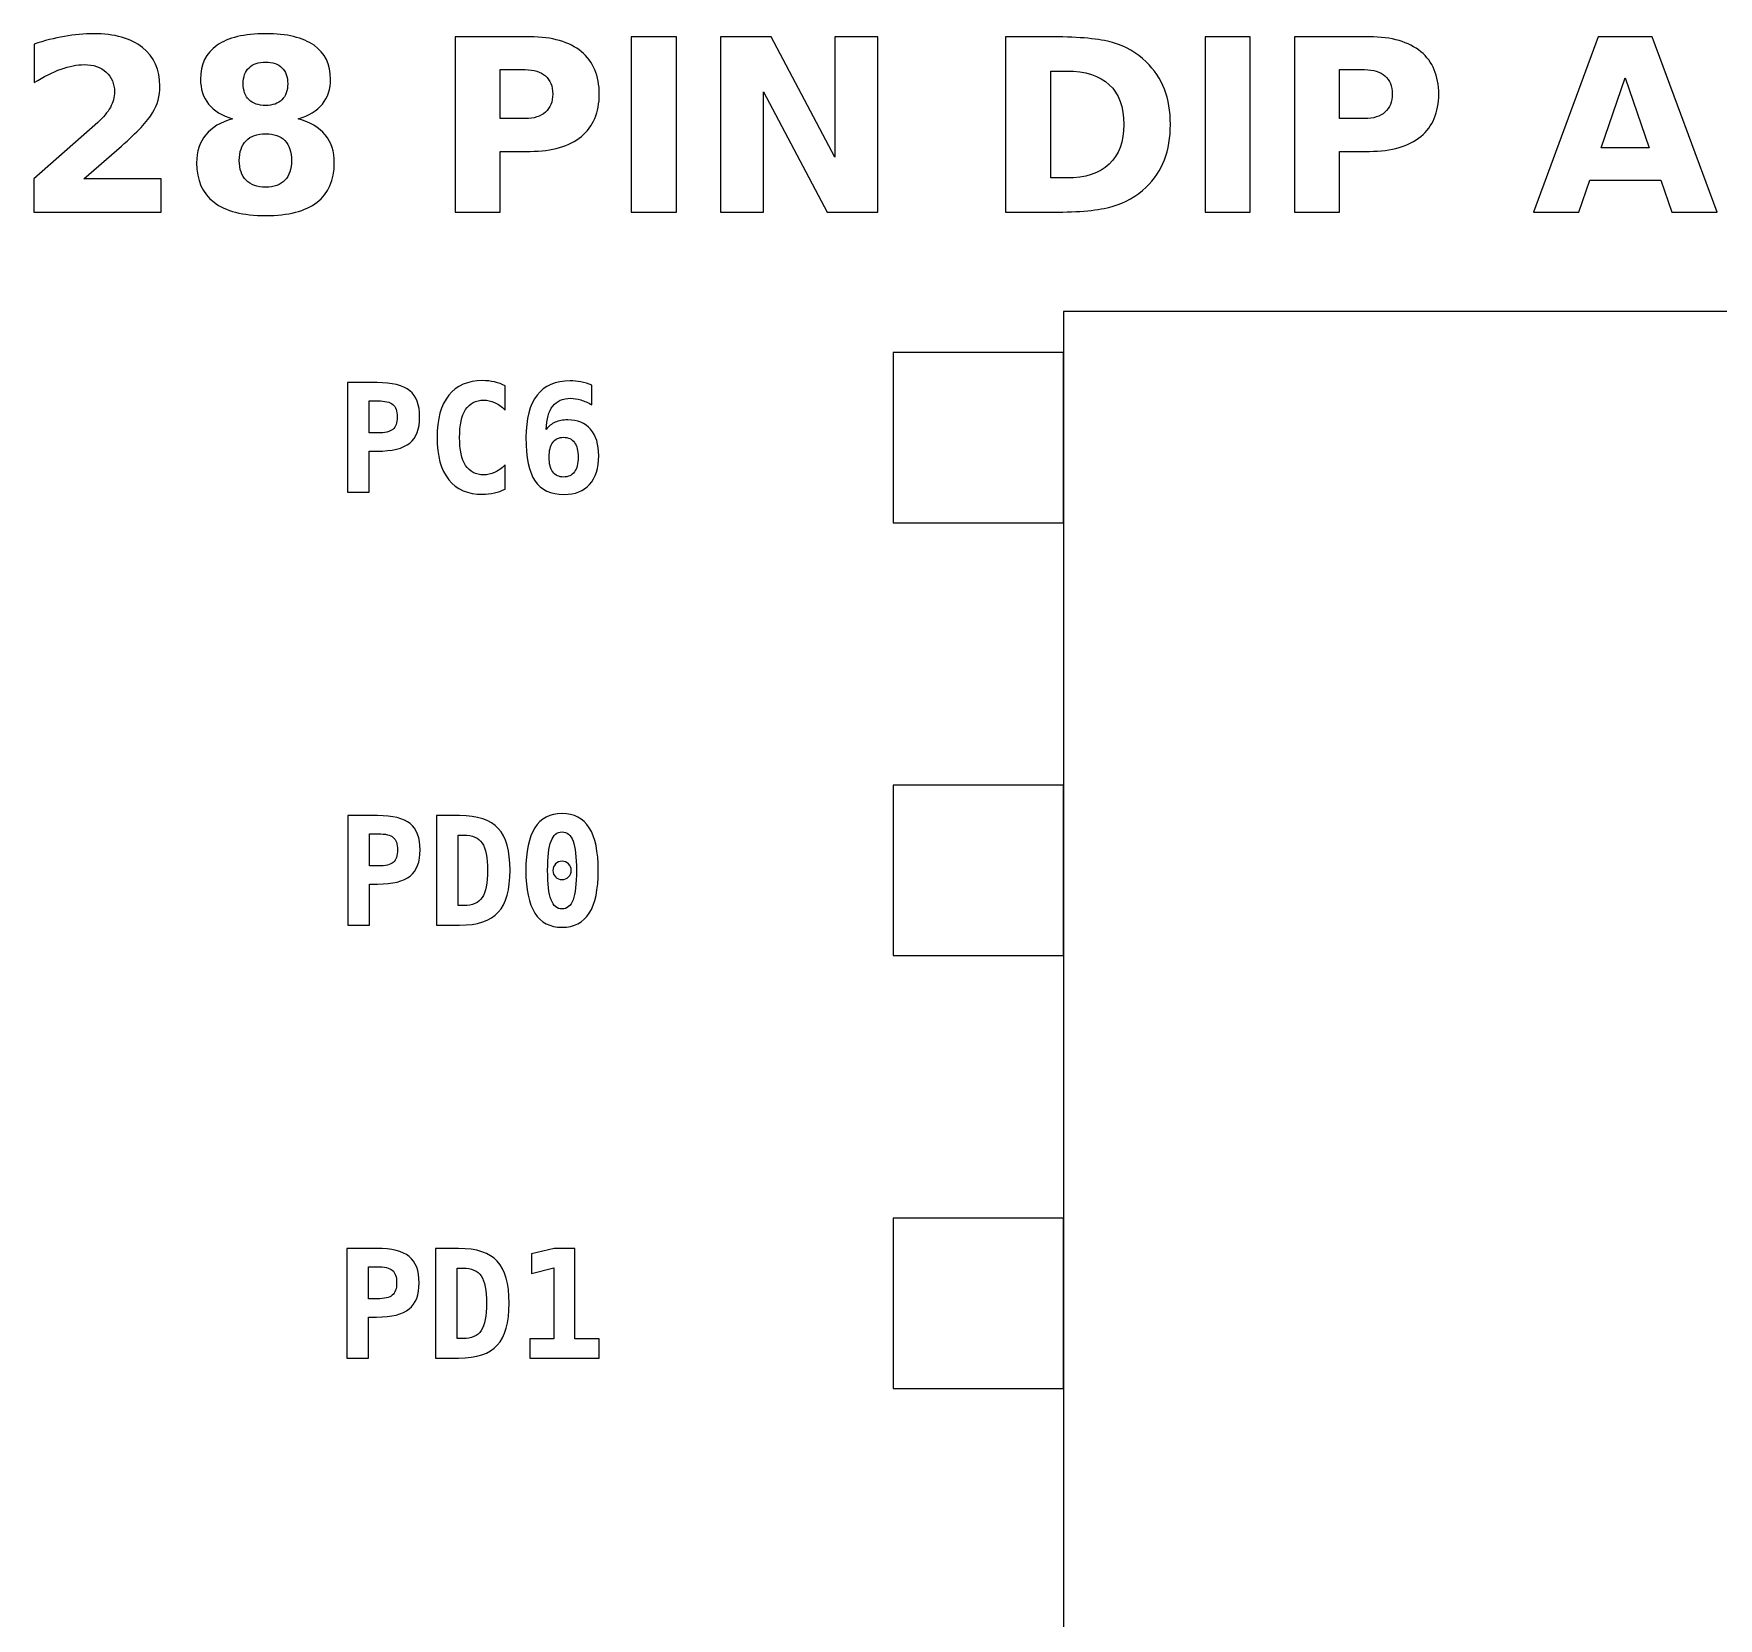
# Model space of a CAD drawing. Header units: centimetres. Extents: x -11.47 to -9.53, y -16.79 to -12.96.
# Drawn here: x -11.467 to -10.478, y -13.892 to -12.962 of the extents above; entities that cross this region are included whole.
import ezdxf

# ---------------------------------------------------------------- set-up
doc = ezdxf.new("R2010")
doc.units = ezdxf.units.CM
doc.header["$MEASUREMENT"] = 0
doc.layers.add('Layer 1', color=7, linetype='Continuous')

msp = doc.modelspace()

# ---------------------------------------------------------------- linework, layer by layer
at = {"layer": 'Layer 1', "color": 7, "lineweight": 9}
for points in [[(-10.8625, -16.575), (-10.1375, -16.575), (-10.1375, -13.125), (-10.8625, -13.125), (-10.8625, -16.575)], [(-10.9625, -13.249), (-10.8625, -13.249), (-10.8625, -13.149), (-10.9625, -13.149), (-10.9625, -13.249)], [(-10.9625, -13.503), (-10.8625, -13.503), (-10.8625, -13.403), (-10.9625, -13.403), (-10.9625, -13.503)], [(-10.9625, -13.757), (-10.8625, -13.757), (-10.8625, -13.657), (-10.9625, -13.657), (-10.9625, -13.757)]]:
    msp.add_lwpolyline(points, close=True, dxfattribs=at)
at = {"layer": 'Layer 1', "color": 250}
for points, knots in [([(-11.4374, -13.04722), (-11.4374, -13.04722), (-11.39212, -13.04722), (-11.39212, -13.04722), (-11.39212, -13.04722), (-11.39212, -13.04722), (-11.39212, -13.06672), (-11.39212, -13.06672), (-11.39212, -13.06672), (-11.39212, -13.06672), (-11.46689, -13.06672), (-11.46689, -13.06672), (-11.46689, -13.06672), (-11.46689, -13.06672), (-11.46689, -13.04722), (-11.46689, -13.04722), (-11.46689, -13.04722), (-11.46689, -13.04722), (-11.42933, -13.01409), (-11.42933, -13.01409), (-11.42933, -13.01409), (-11.42597, -13.01105), (-11.4235, -13.00809), (-11.4219, -13.0052), (-11.4219, -13.0052), (-11.42028, -13.0023), (-11.41948, -12.99929), (-11.41948, -12.99616), (-11.41948, -12.99616), (-11.41948, -12.99134), (-11.4211, -12.98746), (-11.42434, -12.98452), (-11.42434, -12.98452), (-11.42757, -12.98158), (-11.43187, -12.98013), (-11.43726, -12.98013), (-11.43726, -12.98013), (-11.44139, -12.98013), (-11.44591, -12.98102), (-11.45083, -12.98278), (-11.45083, -12.98278), (-11.45574, -12.98455), (-11.46101, -12.98718), (-11.46661, -12.99066), (-11.46661, -12.99066), (-11.46661, -12.99066), (-11.46661, -12.96806), (-11.46661, -12.96806), (-11.46661, -12.96806), (-11.46063, -12.96609), (-11.45473, -12.96458), (-11.4489, -12.96355), (-11.4489, -12.96355), (-11.44306, -12.96251), (-11.43735, -12.96199), (-11.43173, -12.96199), (-11.43173, -12.96199), (-11.41943, -12.96199), (-11.40986, -12.9647), (-11.40304, -12.97013), (-11.40304, -12.97013), (-11.39622, -12.97554), (-11.39281, -12.98309), (-11.39281, -12.9928), (-11.39281, -12.9928), (-11.39281, -12.9984), (-11.39426, -13.00362), (-11.39716, -13.00847), (-11.39716, -13.00847), (-11.40005, -13.01331), (-11.40614, -13.0198), (-11.41541, -13.02794), (-11.41541, -13.02794), (-11.41541, -13.02794), (-11.4374, -13.04722), (-11.4374, -13.04722)], [0, 0, 0, 0, 0.052632, 0.052632, 0.052632, 0.052632, 0.105263, 0.105263, 0.105263, 0.105263, 0.157895, 0.157895, 0.157895, 0.157895, 0.210526, 0.210526, 0.210526, 0.210526, 0.263158, 0.263158, 0.263158, 0.263158, 0.315789, 0.315789, 0.315789, 0.315789, 0.368421, 0.368421, 0.368421, 0.368421, 0.421053, 0.421053, 0.421053, 0.421053, 0.473684, 0.473684, 0.473684, 0.473684, 0.526316, 0.526316, 0.526316, 0.526316, 0.578947, 0.578947, 0.578947, 0.578947, 0.631579, 0.631579, 0.631579, 0.631579, 0.684211, 0.684211, 0.684211, 0.684211, 0.736842, 0.736842, 0.736842, 0.736842, 0.789474, 0.789474, 0.789474, 0.789474, 0.842105, 0.842105, 0.842105, 0.842105, 0.894737, 0.894737, 0.894737, 0.894737, 0.947368, 0.947368, 0.947368, 0.947368, 1, 1, 1, 1]), ([(-11.35012, -13.01195), (-11.35635, -13.01006), (-11.36106, -13.00717), (-11.36423, -13.00327), (-11.36423, -13.00327), (-11.36741, -12.99936), (-11.36898, -12.9945), (-11.36898, -12.98866), (-11.36898, -12.98866), (-11.36898, -12.97998), (-11.36574, -12.97335), (-11.35927, -12.96881), (-11.35927, -12.96881), (-11.3528, -12.96427), (-11.34328, -12.96199), (-11.33074, -12.96199), (-11.33074, -12.96199), (-11.3183, -12.96199), (-11.30882, -12.96425), (-11.30235, -12.96879), (-11.30235, -12.96879), (-11.29589, -12.97331), (-11.29264, -12.97994), (-11.29264, -12.98866), (-11.29264, -12.98866), (-11.29264, -12.9945), (-11.29424, -12.99936), (-11.29741, -13.00327), (-11.29741, -13.00327), (-11.30061, -13.00717), (-11.30534, -13.01006), (-11.31157, -13.01195), (-11.31157, -13.01195), (-11.30459, -13.01387), (-11.29932, -13.017), (-11.29577, -13.02135), (-11.29577, -13.02135), (-11.29222, -13.02568), (-11.29043, -13.03116), (-11.29043, -13.03779), (-11.29043, -13.03779), (-11.29043, -13.04798), (-11.29382, -13.05569), (-11.30059, -13.06089), (-11.30059, -13.06089), (-11.30736, -13.06611), (-11.31743, -13.06872), (-11.33074, -13.06872), (-11.33074, -13.06872), (-11.34412, -13.06872), (-11.35421, -13.06611), (-11.36103, -13.06089), (-11.36103, -13.06089), (-11.36785, -13.05569), (-11.37126, -13.04798), (-11.37126, -13.03779), (-11.37126, -13.03779), (-11.37126, -13.03116), (-11.36947, -13.02568), (-11.36592, -13.02135), (-11.36592, -13.02135), (-11.36237, -13.017), (-11.3571, -13.01387), (-11.35012, -13.01195)], [0, 0, 0, 0, 0.0625, 0.0625, 0.0625, 0.0625, 0.125, 0.125, 0.125, 0.125, 0.1875, 0.1875, 0.1875, 0.1875, 0.25, 0.25, 0.25, 0.25, 0.3125, 0.3125, 0.3125, 0.3125, 0.375, 0.375, 0.375, 0.375, 0.4375, 0.4375, 0.4375, 0.4375, 0.5, 0.5, 0.5, 0.5, 0.5625, 0.5625, 0.5625, 0.5625, 0.625, 0.625, 0.625, 0.625, 0.6875, 0.6875, 0.6875, 0.6875, 0.75, 0.75, 0.75, 0.75, 0.8125, 0.8125, 0.8125, 0.8125, 0.875, 0.875, 0.875, 0.875, 0.9375, 0.9375, 0.9375, 0.9375, 1, 1, 1, 1]), ([(-11.21959, -12.96385), (-11.21959, -12.96385), (-11.17557, -12.96385), (-11.17557, -12.96385), (-11.17557, -12.96385), (-11.16247, -12.96385), (-11.15242, -12.96677), (-11.14541, -12.97258), (-11.14541, -12.97258), (-11.13841, -12.97839), (-11.1349, -12.98666), (-11.1349, -12.99741), (-11.1349, -12.99741), (-11.1349, -13.00818), (-11.13841, -13.01648), (-11.14541, -13.02229), (-11.14541, -13.02229), (-11.15242, -13.0281), (-11.16247, -13.03102), (-11.17557, -13.03102), (-11.17557, -13.03102), (-11.17557, -13.03102), (-11.19306, -13.03102), (-11.19306, -13.03102), (-11.19306, -13.03102), (-11.19306, -13.03102), (-11.19306, -13.06672), (-11.19306, -13.06672), (-11.19306, -13.06672), (-11.19306, -13.06672), (-11.21959, -13.06672), (-11.21959, -13.06672), (-11.21959, -13.06672), (-11.21959, -13.06672), (-11.21959, -12.96385), (-11.21959, -12.96385)], [0, 0, 0, 0, 0.111111, 0.111111, 0.111111, 0.111111, 0.222222, 0.222222, 0.222222, 0.222222, 0.333333, 0.333333, 0.333333, 0.333333, 0.444444, 0.444444, 0.444444, 0.444444, 0.555556, 0.555556, 0.555556, 0.555556, 0.666667, 0.666667, 0.666667, 0.666667, 0.777778, 0.777778, 0.777778, 0.777778, 0.888889, 0.888889, 0.888889, 0.888889, 1, 1, 1, 1]), ([(-11.11618, -12.96385), (-11.11618, -12.96385), (-11.08965, -12.96385), (-11.08965, -12.96385), (-11.08965, -12.96385), (-11.08965, -12.96385), (-11.08965, -13.06672), (-11.08965, -13.06672), (-11.08965, -13.06672), (-11.08965, -13.06672), (-11.11618, -13.06672), (-11.11618, -13.06672), (-11.11618, -13.06672), (-11.11618, -13.06672), (-11.11618, -12.96385), (-11.11618, -12.96385)], [0, 0, 0, 0, 0.25, 0.25, 0.25, 0.25, 0.5, 0.5, 0.5, 0.5, 0.75, 0.75, 0.75, 0.75, 1, 1, 1, 1]), ([(-11.06369, -12.96385), (-11.06369, -12.96385), (-11.03406, -12.96385), (-11.03406, -12.96385), (-11.03406, -12.96385), (-11.03406, -12.96385), (-10.99664, -13.03441), (-10.99664, -13.03441), (-10.99664, -13.03441), (-10.99664, -13.03441), (-10.99664, -12.96385), (-10.99664, -12.96385), (-10.99664, -12.96385), (-10.99664, -12.96385), (-10.9715, -12.96385), (-10.9715, -12.96385), (-10.9715, -12.96385), (-10.9715, -12.96385), (-10.9715, -13.06672), (-10.9715, -13.06672), (-10.9715, -13.06672), (-10.9715, -13.06672), (-11.00113, -13.06672), (-11.00113, -13.06672), (-11.00113, -13.06672), (-11.00113, -13.06672), (-11.03855, -12.99616), (-11.03855, -12.99616), (-11.03855, -12.99616), (-11.03855, -12.99616), (-11.03855, -13.06672), (-11.03855, -13.06672), (-11.03855, -13.06672), (-11.03855, -13.06672), (-11.06369, -13.06672), (-11.06369, -13.06672), (-11.06369, -13.06672), (-11.06369, -13.06672), (-11.06369, -12.96385), (-11.06369, -12.96385)], [0, 0, 0, 0, 0.1, 0.1, 0.1, 0.1, 0.2, 0.2, 0.2, 0.2, 0.3, 0.3, 0.3, 0.3, 0.4, 0.4, 0.4, 0.4, 0.5, 0.5, 0.5, 0.5, 0.6, 0.6, 0.6, 0.6, 0.7, 0.7, 0.7, 0.7, 0.8, 0.8, 0.8, 0.8, 0.9, 0.9, 0.9, 0.9, 1, 1, 1, 1]), ([(-10.89647, -12.96385), (-10.89647, -12.96385), (-10.86848, -12.96385), (-10.86848, -12.96385), (-10.86848, -12.96385), (-10.85287, -12.96385), (-10.84125, -12.96496), (-10.83361, -12.96719), (-10.83361, -12.96719), (-10.82596, -12.96942), (-10.8194, -12.97319), (-10.81392, -12.97853), (-10.81392, -12.97853), (-10.8091, -12.98316), (-10.80553, -12.98852), (-10.80317, -12.99459), (-10.80317, -12.99459), (-10.80085, -13.00063), (-10.79967, -13.0075), (-10.79967, -13.01519), (-10.79967, -13.01519), (-10.79967, -13.02295), (-10.80085, -13.02987), (-10.80317, -13.03596), (-10.80317, -13.03596), (-10.80553, -13.04205), (-10.8091, -13.04741), (-10.81392, -13.05204), (-10.81392, -13.05204), (-10.81945, -13.05738), (-10.82606, -13.06115), (-10.83377, -13.06338), (-10.83377, -13.06338), (-10.84149, -13.06561), (-10.85306, -13.06672), (-10.86848, -13.06672), (-10.86848, -13.06672), (-10.86848, -13.06672), (-10.89647, -13.06672), (-10.89647, -13.06672), (-10.89647, -13.06672), (-10.89647, -13.06672), (-10.89647, -12.96385), (-10.89647, -12.96385)], [0, 0, 0, 0, 0.090909, 0.090909, 0.090909, 0.090909, 0.181818, 0.181818, 0.181818, 0.181818, 0.272727, 0.272727, 0.272727, 0.272727, 0.363636, 0.363636, 0.363636, 0.363636, 0.454545, 0.454545, 0.454545, 0.454545, 0.545455, 0.545455, 0.545455, 0.545455, 0.636364, 0.636364, 0.636364, 0.636364, 0.727273, 0.727273, 0.727273, 0.727273, 0.818182, 0.818182, 0.818182, 0.818182, 0.909091, 0.909091, 0.909091, 0.909091, 1, 1, 1, 1]), ([(-10.77935, -12.96385), (-10.77935, -12.96385), (-10.75282, -12.96385), (-10.75282, -12.96385), (-10.75282, -12.96385), (-10.75282, -12.96385), (-10.75282, -13.06672), (-10.75282, -13.06672), (-10.75282, -13.06672), (-10.75282, -13.06672), (-10.77935, -13.06672), (-10.77935, -13.06672), (-10.77935, -13.06672), (-10.77935, -13.06672), (-10.77935, -12.96385), (-10.77935, -12.96385)], [0, 0, 0, 0, 0.25, 0.25, 0.25, 0.25, 0.5, 0.5, 0.5, 0.5, 0.75, 0.75, 0.75, 0.75, 1, 1, 1, 1]), ([(-10.72686, -12.96385), (-10.72686, -12.96385), (-10.68284, -12.96385), (-10.68284, -12.96385), (-10.68284, -12.96385), (-10.66974, -12.96385), (-10.65969, -12.96677), (-10.65268, -12.97258), (-10.65268, -12.97258), (-10.64568, -12.97839), (-10.64217, -12.98666), (-10.64217, -12.99741), (-10.64217, -12.99741), (-10.64217, -13.00818), (-10.64568, -13.01648), (-10.65268, -13.02229), (-10.65268, -13.02229), (-10.65969, -13.0281), (-10.66974, -13.03102), (-10.68284, -13.03102), (-10.68284, -13.03102), (-10.68284, -13.03102), (-10.70033, -13.03102), (-10.70033, -13.03102), (-10.70033, -13.03102), (-10.70033, -13.03102), (-10.70033, -13.06672), (-10.70033, -13.06672), (-10.70033, -13.06672), (-10.70033, -13.06672), (-10.72686, -13.06672), (-10.72686, -13.06672), (-10.72686, -13.06672), (-10.72686, -13.06672), (-10.72686, -12.96385), (-10.72686, -12.96385)], [0, 0, 0, 0, 0.111111, 0.111111, 0.111111, 0.111111, 0.222222, 0.222222, 0.222222, 0.222222, 0.333333, 0.333333, 0.333333, 0.333333, 0.444444, 0.444444, 0.444444, 0.444444, 0.555556, 0.555556, 0.555556, 0.555556, 0.666667, 0.666667, 0.666667, 0.666667, 0.777778, 0.777778, 0.777778, 0.777778, 0.888889, 0.888889, 0.888889, 0.888889, 1, 1, 1, 1]), ([(-10.5119, -13.048), (-10.5119, -13.048), (-10.55339, -13.048), (-10.55339, -13.048), (-10.55339, -13.048), (-10.55339, -13.048), (-10.55993, -13.06672), (-10.55993, -13.06672), (-10.55993, -13.06672), (-10.55993, -13.06672), (-10.5866, -13.06672), (-10.5866, -13.06672), (-10.5866, -13.06672), (-10.5866, -13.06672), (-10.5485, -12.96385), (-10.5485, -12.96385), (-10.5485, -12.96385), (-10.5485, -12.96385), (-10.51687, -12.96385), (-10.51687, -12.96385), (-10.51687, -12.96385), (-10.51687, -12.96385), (-10.47877, -13.06672), (-10.47877, -13.06672), (-10.47877, -13.06672), (-10.47877, -13.06672), (-10.50544, -13.06672), (-10.50544, -13.06672), (-10.50544, -13.06672), (-10.50544, -13.06672), (-10.5119, -13.048), (-10.5119, -13.048)], [0, 0, 0, 0, 0.125, 0.125, 0.125, 0.125, 0.25, 0.25, 0.25, 0.25, 0.375, 0.375, 0.375, 0.375, 0.5, 0.5, 0.5, 0.5, 0.625, 0.625, 0.625, 0.625, 0.75, 0.75, 0.75, 0.75, 0.875, 0.875, 0.875, 0.875, 1, 1, 1, 1]), ([(-11.34391, -12.99134), (-11.34391, -12.99544), (-11.34278, -12.99859), (-11.3405, -13.00077), (-11.3405, -13.00077), (-11.33822, -13.00299), (-11.33497, -13.00409), (-11.33074, -13.00409), (-11.33074, -13.00409), (-11.3266, -13.00409), (-11.3234, -13.00299), (-11.32117, -13.00077), (-11.32117, -13.00077), (-11.31891, -12.99859), (-11.31778, -12.99544), (-11.31778, -12.99134), (-11.31778, -12.99134), (-11.31778, -12.98725), (-11.31891, -12.98412), (-11.32117, -12.98194), (-11.32117, -12.98194), (-11.3234, -12.97975), (-11.3266, -12.97867), (-11.33074, -12.97867), (-11.33074, -12.97867), (-11.33497, -12.97867), (-11.33822, -12.97977), (-11.3405, -12.98198), (-11.3405, -12.98198), (-11.34278, -12.98417), (-11.34391, -12.9873), (-11.34391, -12.99134)], [0, 0, 0, 0, 0.125, 0.125, 0.125, 0.125, 0.25, 0.25, 0.25, 0.25, 0.375, 0.375, 0.375, 0.375, 0.5, 0.5, 0.5, 0.5, 0.625, 0.625, 0.625, 0.625, 0.75, 0.75, 0.75, 0.75, 0.875, 0.875, 0.875, 0.875, 1, 1, 1, 1]), ([(-11.19306, -12.98307), (-11.19306, -12.98307), (-11.19306, -13.0118), (-11.19306, -13.0118), (-11.19306, -13.0118), (-11.19306, -13.0118), (-11.17839, -13.0118), (-11.17839, -13.0118), (-11.17839, -13.0118), (-11.17324, -13.0118), (-11.16926, -13.01056), (-11.16646, -13.00804), (-11.16646, -13.00804), (-11.16366, -13.00555), (-11.16225, -13.002), (-11.16225, -12.99741), (-11.16225, -12.99741), (-11.16225, -12.9928), (-11.16366, -12.98927), (-11.16646, -12.98678), (-11.16646, -12.98678), (-11.16926, -12.98431), (-11.17324, -12.98307), (-11.17839, -12.98307), (-11.17839, -12.98307), (-11.17839, -12.98307), (-11.19306, -12.98307), (-11.19306, -12.98307)], [0, 0, 0, 0, 0.142857, 0.142857, 0.142857, 0.142857, 0.285714, 0.285714, 0.285714, 0.285714, 0.428571, 0.428571, 0.428571, 0.428571, 0.571429, 0.571429, 0.571429, 0.571429, 0.714286, 0.714286, 0.714286, 0.714286, 0.857143, 0.857143, 0.857143, 0.857143, 1, 1, 1, 1]), ([(-10.70033, -12.98307), (-10.70033, -12.98307), (-10.70033, -13.0118), (-10.70033, -13.0118), (-10.70033, -13.0118), (-10.70033, -13.0118), (-10.68566, -13.0118), (-10.68566, -13.0118), (-10.68566, -13.0118), (-10.68051, -13.0118), (-10.67653, -13.01056), (-10.67373, -13.00804), (-10.67373, -13.00804), (-10.67093, -13.00555), (-10.66952, -13.002), (-10.66952, -12.99741), (-10.66952, -12.99741), (-10.66952, -12.9928), (-10.67093, -12.98927), (-10.67373, -12.98678), (-10.67373, -12.98678), (-10.67653, -12.98431), (-10.68051, -12.98307), (-10.68566, -12.98307), (-10.68566, -12.98307), (-10.68566, -12.98307), (-10.70033, -12.98307), (-10.70033, -12.98307)], [0, 0, 0, 0, 0.142857, 0.142857, 0.142857, 0.142857, 0.285714, 0.285714, 0.285714, 0.285714, 0.428571, 0.428571, 0.428571, 0.428571, 0.571429, 0.571429, 0.571429, 0.571429, 0.714286, 0.714286, 0.714286, 0.714286, 0.857143, 0.857143, 0.857143, 0.857143, 1, 1, 1, 1]), ([(-10.86994, -12.98391), (-10.86994, -12.98391), (-10.86994, -13.04666), (-10.86994, -13.04666), (-10.86994, -13.04666), (-10.86994, -13.04666), (-10.86044, -13.04666), (-10.86044, -13.04666), (-10.86044, -13.04666), (-10.8496, -13.04666), (-10.84132, -13.04398), (-10.83561, -13.03859), (-10.83561, -13.03859), (-10.82989, -13.03323), (-10.82702, -13.02542), (-10.82702, -13.01519), (-10.82702, -13.01519), (-10.82702, -13.00498), (-10.82987, -12.99722), (-10.83556, -12.99191), (-10.83556, -12.99191), (-10.84125, -12.98657), (-10.84955, -12.98391), (-10.86044, -12.98391), (-10.86044, -12.98391), (-10.86044, -12.98391), (-10.86994, -12.98391), (-10.86994, -12.98391)], [0, 0, 0, 0, 0.142857, 0.142857, 0.142857, 0.142857, 0.285714, 0.285714, 0.285714, 0.285714, 0.428571, 0.428571, 0.428571, 0.428571, 0.571429, 0.571429, 0.571429, 0.571429, 0.714286, 0.714286, 0.714286, 0.714286, 0.857143, 0.857143, 0.857143, 0.857143, 1, 1, 1, 1]), ([(-10.54678, -13.0289), (-10.54678, -13.0289), (-10.51858, -13.0289), (-10.51858, -13.0289), (-10.51858, -13.0289), (-10.51858, -13.0289), (-10.53265, -12.98798), (-10.53265, -12.98798), (-10.53265, -12.98798), (-10.53265, -12.98798), (-10.54678, -13.0289), (-10.54678, -13.0289)], [0, 0, 0, 0, 0.333333, 0.333333, 0.333333, 0.333333, 0.666667, 0.666667, 0.666667, 0.666667, 1, 1, 1, 1]), ([(-11.33074, -13.02069), (-11.3357, -13.02069), (-11.33954, -13.02206), (-11.34219, -13.02476), (-11.34219, -13.02476), (-11.34485, -13.02747), (-11.34619, -13.03135), (-11.34619, -13.0364), (-11.34619, -13.0364), (-11.34619, -13.04146), (-11.34485, -13.04532), (-11.34219, -13.04802), (-11.34219, -13.04802), (-11.33954, -13.0507), (-11.3357, -13.05204), (-11.33074, -13.05204), (-11.33074, -13.05204), (-11.32582, -13.05204), (-11.32206, -13.0507), (-11.31943, -13.04802), (-11.31943, -13.04802), (-11.31682, -13.04532), (-11.3155, -13.04146), (-11.3155, -13.0364), (-11.3155, -13.0364), (-11.3155, -13.0313), (-11.31682, -13.02742), (-11.31943, -13.02472), (-11.31943, -13.02472), (-11.32206, -13.02204), (-11.32582, -13.02069), (-11.33074, -13.02069)], [0, 0, 0, 0, 0.125, 0.125, 0.125, 0.125, 0.25, 0.25, 0.25, 0.25, 0.375, 0.375, 0.375, 0.375, 0.5, 0.5, 0.5, 0.5, 0.625, 0.625, 0.625, 0.625, 0.75, 0.75, 0.75, 0.75, 0.875, 0.875, 0.875, 0.875, 1, 1, 1, 1]), ([(-11.28277, -13.16675), (-11.28277, -13.16675), (-11.26532, -13.16675), (-11.26532, -13.16675), (-11.26532, -13.16675), (-11.25646, -13.16675), (-11.25008, -13.16832), (-11.24618, -13.17148), (-11.24618, -13.17148), (-11.24229, -13.17464), (-11.24035, -13.17977), (-11.24035, -13.18686), (-11.24035, -13.18686), (-11.24035, -13.19394), (-11.24229, -13.19907), (-11.24618, -13.20223), (-11.24618, -13.20223), (-11.25008, -13.20539), (-11.25646, -13.20696), (-11.26532, -13.20696), (-11.26532, -13.20696), (-11.26532, -13.20696), (-11.27007, -13.20696), (-11.27007, -13.20696), (-11.27007, -13.20696), (-11.27007, -13.20696), (-11.27007, -13.23104), (-11.27007, -13.23104), (-11.27007, -13.23104), (-11.27007, -13.23104), (-11.28277, -13.23104), (-11.28277, -13.23104), (-11.28277, -13.23104), (-11.28277, -13.23104), (-11.28277, -13.16675), (-11.28277, -13.16675)], [0, 0, 0, 0, 0.111111, 0.111111, 0.111111, 0.111111, 0.222222, 0.222222, 0.222222, 0.222222, 0.333333, 0.333333, 0.333333, 0.333333, 0.444444, 0.444444, 0.444444, 0.444444, 0.555556, 0.555556, 0.555556, 0.555556, 0.666667, 0.666667, 0.666667, 0.666667, 0.777778, 0.777778, 0.777778, 0.777778, 0.888889, 0.888889, 0.888889, 0.888889, 1, 1, 1, 1]), ([(-11.19011, -13.22919), (-11.19212, -13.23022), (-11.19423, -13.231), (-11.19645, -13.23151), (-11.19645, -13.23151), (-11.19865, -13.23202), (-11.20097, -13.23229), (-11.20341, -13.23229), (-11.20341, -13.23229), (-11.21208, -13.23229), (-11.21871, -13.22944), (-11.22327, -13.22372), (-11.22327, -13.22372), (-11.22784, -13.218), (-11.23012, -13.20976), (-11.23012, -13.19895), (-11.23012, -13.19895), (-11.23012, -13.18814), (-11.22784, -13.17988), (-11.22327, -13.17416), (-11.22327, -13.17416), (-11.21871, -13.16844), (-11.21208, -13.16559), (-11.20341, -13.16559), (-11.20341, -13.16559), (-11.20097, -13.16559), (-11.19864, -13.16585), (-11.1964, -13.16637), (-11.1964, -13.16637), (-11.19415, -13.16688), (-11.19207, -13.16766), (-11.19011, -13.16869), (-11.19011, -13.16869), (-11.19011, -13.16869), (-11.19011, -13.18281), (-11.19011, -13.18281), (-11.19011, -13.18281), (-11.19229, -13.1808), (-11.19442, -13.17933), (-11.19646, -13.17839), (-11.19646, -13.17839), (-11.19852, -13.17746), (-11.20063, -13.17699), (-11.20282, -13.17699), (-11.20282, -13.17699), (-11.20747, -13.17699), (-11.21098, -13.17885), (-11.21335, -13.18254), (-11.21335, -13.18254), (-11.21571, -13.18622), (-11.21691, -13.19169), (-11.21691, -13.19895), (-11.21691, -13.19895), (-11.21691, -13.2062), (-11.21571, -13.21165), (-11.21335, -13.21534), (-11.21335, -13.21534), (-11.21098, -13.21903), (-11.20747, -13.22088), (-11.20282, -13.22088), (-11.20282, -13.22088), (-11.20063, -13.22088), (-11.19852, -13.22041), (-11.19646, -13.21949), (-11.19646, -13.21949), (-11.19442, -13.21855), (-11.19229, -13.21708), (-11.19011, -13.21506), (-11.19011, -13.21506), (-11.19011, -13.21506), (-11.19011, -13.22919), (-11.19011, -13.22919)], [0, 0, 0, 0, 0.055556, 0.055556, 0.055556, 0.055556, 0.111111, 0.111111, 0.111111, 0.111111, 0.166667, 0.166667, 0.166667, 0.166667, 0.222222, 0.222222, 0.222222, 0.222222, 0.277778, 0.277778, 0.277778, 0.277778, 0.333333, 0.333333, 0.333333, 0.333333, 0.388889, 0.388889, 0.388889, 0.388889, 0.444444, 0.444444, 0.444444, 0.444444, 0.5, 0.5, 0.5, 0.5, 0.555556, 0.555556, 0.555556, 0.555556, 0.611111, 0.611111, 0.611111, 0.611111, 0.666667, 0.666667, 0.666667, 0.666667, 0.722222, 0.722222, 0.722222, 0.722222, 0.777778, 0.777778, 0.777778, 0.777778, 0.833333, 0.833333, 0.833333, 0.833333, 0.888889, 0.888889, 0.888889, 0.888889, 0.944444, 0.944444, 0.944444, 0.944444, 1, 1, 1, 1]), ([(-11.13923, -13.16826), (-11.13923, -13.16826), (-11.13923, -13.1798), (-11.13923, -13.1798), (-11.13923, -13.1798), (-11.14149, -13.17851), (-11.14366, -13.17754), (-11.14575, -13.17689), (-11.14575, -13.17689), (-11.14782, -13.17624), (-11.14982, -13.17592), (-11.15175, -13.17592), (-11.15175, -13.17592), (-11.15633, -13.17592), (-11.15983, -13.17746), (-11.16223, -13.18055), (-11.16223, -13.18055), (-11.16462, -13.18364), (-11.16587, -13.18819), (-11.16599, -13.19422), (-11.16599, -13.19422), (-11.16464, -13.19235), (-11.16292, -13.19096), (-11.16083, -13.19002), (-11.16083, -13.19002), (-11.15873, -13.18909), (-11.15626, -13.18862), (-11.15342, -13.18862), (-11.15342, -13.18862), (-11.14762, -13.18862), (-11.14315, -13.19046), (-11.13999, -13.19412), (-11.13999, -13.19412), (-11.13683, -13.19778), (-11.13526, -13.20297), (-11.13526, -13.20968), (-11.13526, -13.20968), (-11.13526, -13.21689), (-11.13704, -13.22247), (-11.14058, -13.22644), (-11.14058, -13.22644), (-11.14412, -13.23039), (-11.1491, -13.23238), (-11.15554, -13.23238), (-11.15554, -13.23238), (-11.16337, -13.23238), (-11.16906, -13.22975), (-11.17261, -13.2245), (-11.17261, -13.2245), (-11.17615, -13.21924), (-11.17793, -13.21076), (-11.17793, -13.19904), (-11.17793, -13.19904), (-11.17793, -13.18792), (-11.17577, -13.17957), (-11.17143, -13.17401), (-11.17143, -13.17401), (-11.16709, -13.16845), (-11.1606, -13.16568), (-11.15192, -13.16568), (-11.15192, -13.16568), (-11.14991, -13.16568), (-11.14784, -13.1659), (-11.14571, -13.16632), (-11.14571, -13.16632), (-11.14356, -13.16675), (-11.1414, -13.1674), (-11.13923, -13.16826)], [0, 0, 0, 0, 0.058824, 0.058824, 0.058824, 0.058824, 0.117647, 0.117647, 0.117647, 0.117647, 0.176471, 0.176471, 0.176471, 0.176471, 0.235294, 0.235294, 0.235294, 0.235294, 0.294118, 0.294118, 0.294118, 0.294118, 0.352941, 0.352941, 0.352941, 0.352941, 0.411765, 0.411765, 0.411765, 0.411765, 0.470588, 0.470588, 0.470588, 0.470588, 0.529412, 0.529412, 0.529412, 0.529412, 0.588235, 0.588235, 0.588235, 0.588235, 0.647059, 0.647059, 0.647059, 0.647059, 0.705882, 0.705882, 0.705882, 0.705882, 0.764706, 0.764706, 0.764706, 0.764706, 0.823529, 0.823529, 0.823529, 0.823529, 0.882353, 0.882353, 0.882353, 0.882353, 0.941176, 0.941176, 0.941176, 0.941176, 1, 1, 1, 1]), ([(-11.27007, -13.17744), (-11.27007, -13.17744), (-11.27007, -13.19628), (-11.27007, -13.19628), (-11.27007, -13.19628), (-11.27007, -13.19628), (-11.26485, -13.19628), (-11.26485, -13.19628), (-11.26485, -13.19628), (-11.26069, -13.19628), (-11.25777, -13.19557), (-11.25609, -13.19418), (-11.25609, -13.19418), (-11.2544, -13.19277), (-11.25356, -13.19033), (-11.25356, -13.18686), (-11.25356, -13.18686), (-11.25356, -13.18339), (-11.2544, -13.18095), (-11.25609, -13.17954), (-11.25609, -13.17954), (-11.25777, -13.17814), (-11.26069, -13.17744), (-11.26485, -13.17744), (-11.26485, -13.17744), (-11.26485, -13.17744), (-11.27007, -13.17744), (-11.27007, -13.17744)], [0, 0, 0, 0, 0.142857, 0.142857, 0.142857, 0.142857, 0.285714, 0.285714, 0.285714, 0.285714, 0.428571, 0.428571, 0.428571, 0.428571, 0.571429, 0.571429, 0.571429, 0.571429, 0.714286, 0.714286, 0.714286, 0.714286, 0.857143, 0.857143, 0.857143, 0.857143, 1, 1, 1, 1]), ([(-11.15588, -13.19882), (-11.15863, -13.19882), (-11.16073, -13.19982), (-11.16218, -13.20182), (-11.16218, -13.20182), (-11.16364, -13.20382), (-11.16436, -13.2067), (-11.16436, -13.21049), (-11.16436, -13.21049), (-11.16436, -13.21425), (-11.16364, -13.21714), (-11.16218, -13.21913), (-11.16218, -13.21913), (-11.16073, -13.22113), (-11.15863, -13.22213), (-11.15588, -13.22213), (-11.15588, -13.22213), (-11.15312, -13.22213), (-11.151, -13.22113), (-11.14953, -13.21913), (-11.14953, -13.21913), (-11.14804, -13.21714), (-11.14731, -13.21425), (-11.14731, -13.21049), (-11.14731, -13.21049), (-11.14731, -13.20673), (-11.14804, -13.20385), (-11.14953, -13.20183), (-11.14953, -13.20183), (-11.151, -13.19982), (-11.15312, -13.19882), (-11.15588, -13.19882)], [0, 0, 0, 0, 0.125, 0.125, 0.125, 0.125, 0.25, 0.25, 0.25, 0.25, 0.375, 0.375, 0.375, 0.375, 0.5, 0.5, 0.5, 0.5, 0.625, 0.625, 0.625, 0.625, 0.75, 0.75, 0.75, 0.75, 0.875, 0.875, 0.875, 0.875, 1, 1, 1, 1]), ([(-11.28251, -13.42081), (-11.28251, -13.42081), (-11.26506, -13.42081), (-11.26506, -13.42081), (-11.26506, -13.42081), (-11.2562, -13.42081), (-11.24982, -13.42238), (-11.24592, -13.42554), (-11.24592, -13.42554), (-11.24203, -13.4287), (-11.24009, -13.43383), (-11.24009, -13.44092), (-11.24009, -13.44092), (-11.24009, -13.448), (-11.24203, -13.45313), (-11.24592, -13.45629), (-11.24592, -13.45629), (-11.24982, -13.45945), (-11.2562, -13.46102), (-11.26506, -13.46102), (-11.26506, -13.46102), (-11.26506, -13.46102), (-11.26981, -13.46102), (-11.26981, -13.46102), (-11.26981, -13.46102), (-11.26981, -13.46102), (-11.26981, -13.4851), (-11.26981, -13.4851), (-11.26981, -13.4851), (-11.26981, -13.4851), (-11.28251, -13.4851), (-11.28251, -13.4851), (-11.28251, -13.4851), (-11.28251, -13.4851), (-11.28251, -13.42081), (-11.28251, -13.42081)], [0, 0, 0, 0, 0.111111, 0.111111, 0.111111, 0.111111, 0.222222, 0.222222, 0.222222, 0.222222, 0.333333, 0.333333, 0.333333, 0.333333, 0.444444, 0.444444, 0.444444, 0.444444, 0.555556, 0.555556, 0.555556, 0.555556, 0.666667, 0.666667, 0.666667, 0.666667, 0.777778, 0.777778, 0.777778, 0.777778, 0.888889, 0.888889, 0.888889, 0.888889, 1, 1, 1, 1]), ([(-11.23051, -13.42081), (-11.23051, -13.42081), (-11.2169, -13.42081), (-11.2169, -13.42081), (-11.2169, -13.42081), (-11.2064, -13.42081), (-11.19883, -13.42331), (-11.19422, -13.42832), (-11.19422, -13.42832), (-11.18959, -13.43333), (-11.18728, -13.44152), (-11.18728, -13.4529), (-11.18728, -13.4529), (-11.18728, -13.46429), (-11.18959, -13.4725), (-11.19422, -13.47755), (-11.19422, -13.47755), (-11.19883, -13.48259), (-11.2064, -13.4851), (-11.2169, -13.4851), (-11.2169, -13.4851), (-11.2169, -13.4851), (-11.23051, -13.4851), (-11.23051, -13.4851), (-11.23051, -13.4851), (-11.23051, -13.4851), (-11.23051, -13.42081), (-11.23051, -13.42081)], [0, 0, 0, 0, 0.142857, 0.142857, 0.142857, 0.142857, 0.285714, 0.285714, 0.285714, 0.285714, 0.428571, 0.428571, 0.428571, 0.428571, 0.571429, 0.571429, 0.571429, 0.571429, 0.714286, 0.714286, 0.714286, 0.714286, 0.857143, 0.857143, 0.857143, 0.857143, 1, 1, 1, 1]), ([(-11.17802, -13.45301), (-11.17802, -13.44189), (-11.17625, -13.43354), (-11.17273, -13.42798), (-11.17273, -13.42798), (-11.16918, -13.42243), (-11.16388, -13.41965), (-11.15678, -13.41965), (-11.15678, -13.41965), (-11.14967, -13.41965), (-11.14434, -13.42241), (-11.1408, -13.42795), (-11.1408, -13.42795), (-11.13727, -13.43349), (-11.13551, -13.44186), (-11.13551, -13.45301), (-11.13551, -13.45301), (-11.13551, -13.46415), (-11.13727, -13.4725), (-11.1408, -13.47804), (-11.1408, -13.47804), (-11.14434, -13.48359), (-11.14967, -13.48635), (-11.15678, -13.48635), (-11.15678, -13.48635), (-11.16388, -13.48635), (-11.16918, -13.48357), (-11.17273, -13.47802), (-11.17273, -13.47802), (-11.17625, -13.47246), (-11.17802, -13.46413), (-11.17802, -13.45301)], [0, 0, 0, 0, 0.125, 0.125, 0.125, 0.125, 0.25, 0.25, 0.25, 0.25, 0.375, 0.375, 0.375, 0.375, 0.5, 0.5, 0.5, 0.5, 0.625, 0.625, 0.625, 0.625, 0.75, 0.75, 0.75, 0.75, 0.875, 0.875, 0.875, 0.875, 1, 1, 1, 1]), ([(-11.26981, -13.4315), (-11.26981, -13.4315), (-11.26981, -13.45034), (-11.26981, -13.45034), (-11.26981, -13.45034), (-11.26981, -13.45034), (-11.26459, -13.45034), (-11.26459, -13.45034), (-11.26459, -13.45034), (-11.26043, -13.45034), (-11.25751, -13.44963), (-11.25583, -13.44824), (-11.25583, -13.44824), (-11.25414, -13.44683), (-11.2533, -13.44439), (-11.2533, -13.44092), (-11.2533, -13.44092), (-11.2533, -13.43745), (-11.25414, -13.43501), (-11.25583, -13.4336), (-11.25583, -13.4336), (-11.25751, -13.4322), (-11.26043, -13.4315), (-11.26459, -13.4315), (-11.26459, -13.4315), (-11.26459, -13.4315), (-11.26981, -13.4315), (-11.26981, -13.4315)], [0, 0, 0, 0, 0.142857, 0.142857, 0.142857, 0.142857, 0.285714, 0.285714, 0.285714, 0.285714, 0.428571, 0.428571, 0.428571, 0.428571, 0.571429, 0.571429, 0.571429, 0.571429, 0.714286, 0.714286, 0.714286, 0.714286, 0.857143, 0.857143, 0.857143, 0.857143, 1, 1, 1, 1]), ([(-11.21781, -13.43226), (-11.21781, -13.43226), (-11.21781, -13.47365), (-11.21781, -13.47365), (-11.21781, -13.47365), (-11.21781, -13.47365), (-11.21437, -13.47365), (-11.21437, -13.47365), (-11.21437, -13.47365), (-11.20937, -13.47365), (-11.2058, -13.47208), (-11.20368, -13.46893), (-11.20368, -13.46893), (-11.20155, -13.46579), (-11.20049, -13.46044), (-11.20049, -13.4529), (-11.20049, -13.4529), (-11.20049, -13.4454), (-11.20155, -13.44008), (-11.20368, -13.43695), (-11.20368, -13.43695), (-11.2058, -13.43382), (-11.20937, -13.43226), (-11.21437, -13.43226), (-11.21437, -13.43226), (-11.21437, -13.43226), (-11.21781, -13.43226), (-11.21781, -13.43226)], [0, 0, 0, 0, 0.142857, 0.142857, 0.142857, 0.142857, 0.285714, 0.285714, 0.285714, 0.285714, 0.428571, 0.428571, 0.428571, 0.428571, 0.571429, 0.571429, 0.571429, 0.571429, 0.714286, 0.714286, 0.714286, 0.714286, 0.857143, 0.857143, 0.857143, 0.857143, 1, 1, 1, 1]), ([(-11.15678, -13.43041), (-11.15972, -13.43041), (-11.16185, -13.4322), (-11.1632, -13.43579), (-11.1632, -13.43579), (-11.16455, -13.43939), (-11.16523, -13.44512), (-11.16523, -13.45301), (-11.16523, -13.45301), (-11.16523, -13.46089), (-11.16455, -13.46661), (-11.1632, -13.47021), (-11.1632, -13.47021), (-11.16185, -13.4738), (-11.15972, -13.47559), (-11.15678, -13.47559), (-11.15678, -13.47559), (-11.15383, -13.47559), (-11.15168, -13.4738), (-11.15033, -13.47021), (-11.15033, -13.47021), (-11.14897, -13.46661), (-11.1483, -13.46089), (-11.1483, -13.45301), (-11.1483, -13.45301), (-11.1483, -13.44512), (-11.14897, -13.43939), (-11.15033, -13.43579), (-11.15033, -13.43579), (-11.15168, -13.4322), (-11.15383, -13.43041), (-11.15678, -13.43041)], [0, 0, 0, 0, 0.125, 0.125, 0.125, 0.125, 0.25, 0.25, 0.25, 0.25, 0.375, 0.375, 0.375, 0.375, 0.5, 0.5, 0.5, 0.5, 0.625, 0.625, 0.625, 0.625, 0.75, 0.75, 0.75, 0.75, 0.875, 0.875, 0.875, 0.875, 1, 1, 1, 1]), ([(-11.16213, -13.45301), (-11.16213, -13.4515), (-11.16162, -13.45022), (-11.16057, -13.44919), (-11.16057, -13.44919), (-11.15954, -13.44815), (-11.15828, -13.44763), (-11.15678, -13.44763), (-11.15678, -13.44763), (-11.15527, -13.44763), (-11.15399, -13.44815), (-11.15296, -13.44919), (-11.15296, -13.44919), (-11.15191, -13.45022), (-11.1514, -13.4515), (-11.1514, -13.45301), (-11.1514, -13.45301), (-11.1514, -13.45451), (-11.15191, -13.45578), (-11.15296, -13.45681), (-11.15296, -13.45681), (-11.15399, -13.45785), (-11.15527, -13.45836), (-11.15678, -13.45836), (-11.15678, -13.45836), (-11.15828, -13.45836), (-11.15954, -13.45785), (-11.16057, -13.45684), (-11.16057, -13.45684), (-11.16162, -13.45582), (-11.16213, -13.45454), (-11.16213, -13.45301)], [0, 0, 0, 0, 0.125, 0.125, 0.125, 0.125, 0.25, 0.25, 0.25, 0.25, 0.375, 0.375, 0.375, 0.375, 0.5, 0.5, 0.5, 0.5, 0.625, 0.625, 0.625, 0.625, 0.75, 0.75, 0.75, 0.75, 0.875, 0.875, 0.875, 0.875, 1, 1, 1, 1]), ([(-11.28306, -13.67484), (-11.28306, -13.67484), (-11.26561, -13.67484), (-11.26561, -13.67484), (-11.26561, -13.67484), (-11.25675, -13.67484), (-11.25037, -13.67641), (-11.24647, -13.67957), (-11.24647, -13.67957), (-11.24258, -13.68273), (-11.24064, -13.68786), (-11.24064, -13.69495), (-11.24064, -13.69495), (-11.24064, -13.70203), (-11.24258, -13.70716), (-11.24647, -13.71032), (-11.24647, -13.71032), (-11.25037, -13.71348), (-11.25675, -13.71505), (-11.26561, -13.71505), (-11.26561, -13.71505), (-11.26561, -13.71505), (-11.27036, -13.71505), (-11.27036, -13.71505), (-11.27036, -13.71505), (-11.27036, -13.71505), (-11.27036, -13.73913), (-11.27036, -13.73913), (-11.27036, -13.73913), (-11.27036, -13.73913), (-11.28306, -13.73913), (-11.28306, -13.73913), (-11.28306, -13.73913), (-11.28306, -13.73913), (-11.28306, -13.67484), (-11.28306, -13.67484)], [0, 0, 0, 0, 0.111111, 0.111111, 0.111111, 0.111111, 0.222222, 0.222222, 0.222222, 0.222222, 0.333333, 0.333333, 0.333333, 0.333333, 0.444444, 0.444444, 0.444444, 0.444444, 0.555556, 0.555556, 0.555556, 0.555556, 0.666667, 0.666667, 0.666667, 0.666667, 0.777778, 0.777778, 0.777778, 0.777778, 0.888889, 0.888889, 0.888889, 0.888889, 1, 1, 1, 1]), ([(-11.23106, -13.67484), (-11.23106, -13.67484), (-11.21745, -13.67484), (-11.21745, -13.67484), (-11.21745, -13.67484), (-11.20695, -13.67484), (-11.19938, -13.67734), (-11.19477, -13.68235), (-11.19477, -13.68235), (-11.19014, -13.68736), (-11.18783, -13.69555), (-11.18783, -13.70693), (-11.18783, -13.70693), (-11.18783, -13.71832), (-11.19014, -13.72653), (-11.19477, -13.73158), (-11.19477, -13.73158), (-11.19938, -13.73662), (-11.20695, -13.73913), (-11.21745, -13.73913), (-11.21745, -13.73913), (-11.21745, -13.73913), (-11.23106, -13.73913), (-11.23106, -13.73913), (-11.23106, -13.73913), (-11.23106, -13.73913), (-11.23106, -13.67484), (-11.23106, -13.67484)], [0, 0, 0, 0, 0.142857, 0.142857, 0.142857, 0.142857, 0.285714, 0.285714, 0.285714, 0.285714, 0.428571, 0.428571, 0.428571, 0.428571, 0.571429, 0.571429, 0.571429, 0.571429, 0.714286, 0.714286, 0.714286, 0.714286, 0.857143, 0.857143, 0.857143, 0.857143, 1, 1, 1, 1]), ([(-11.17576, -13.72793), (-11.17576, -13.72793), (-11.16155, -13.72793), (-11.16155, -13.72793), (-11.16155, -13.72793), (-11.16155, -13.72793), (-11.16155, -13.6862), (-11.16155, -13.6862), (-11.16155, -13.6862), (-11.16155, -13.6862), (-11.17476, -13.68948), (-11.17476, -13.68948), (-11.17476, -13.68948), (-11.17476, -13.68948), (-11.17476, -13.67803), (-11.17476, -13.67803), (-11.17476, -13.67803), (-11.17476, -13.67803), (-11.16146, -13.67484), (-11.16146, -13.67484), (-11.16146, -13.67484), (-11.16146, -13.67484), (-11.14919, -13.67484), (-11.14919, -13.67484), (-11.14919, -13.67484), (-11.14919, -13.67484), (-11.14919, -13.72793), (-11.14919, -13.72793), (-11.14919, -13.72793), (-11.14919, -13.72793), (-11.13497, -13.72793), (-11.13497, -13.72793), (-11.13497, -13.72793), (-11.13497, -13.72793), (-11.13497, -13.73913), (-11.13497, -13.73913), (-11.13497, -13.73913), (-11.13497, -13.73913), (-11.17576, -13.73913), (-11.17576, -13.73913), (-11.17576, -13.73913), (-11.17576, -13.73913), (-11.17576, -13.72793), (-11.17576, -13.72793)], [0, 0, 0, 0, 0.090909, 0.090909, 0.090909, 0.090909, 0.181818, 0.181818, 0.181818, 0.181818, 0.272727, 0.272727, 0.272727, 0.272727, 0.363636, 0.363636, 0.363636, 0.363636, 0.454545, 0.454545, 0.454545, 0.454545, 0.545455, 0.545455, 0.545455, 0.545455, 0.636364, 0.636364, 0.636364, 0.636364, 0.727273, 0.727273, 0.727273, 0.727273, 0.818182, 0.818182, 0.818182, 0.818182, 0.909091, 0.909091, 0.909091, 0.909091, 1, 1, 1, 1]), ([(-11.27036, -13.68553), (-11.27036, -13.68553), (-11.27036, -13.70437), (-11.27036, -13.70437), (-11.27036, -13.70437), (-11.27036, -13.70437), (-11.26514, -13.70437), (-11.26514, -13.70437), (-11.26514, -13.70437), (-11.26098, -13.70437), (-11.25806, -13.70366), (-11.25638, -13.70227), (-11.25638, -13.70227), (-11.25469, -13.70086), (-11.25385, -13.69842), (-11.25385, -13.69495), (-11.25385, -13.69495), (-11.25385, -13.69148), (-11.25469, -13.68904), (-11.25638, -13.68763), (-11.25638, -13.68763), (-11.25806, -13.68623), (-11.26098, -13.68553), (-11.26514, -13.68553), (-11.26514, -13.68553), (-11.26514, -13.68553), (-11.27036, -13.68553), (-11.27036, -13.68553)], [0, 0, 0, 0, 0.142857, 0.142857, 0.142857, 0.142857, 0.285714, 0.285714, 0.285714, 0.285714, 0.428571, 0.428571, 0.428571, 0.428571, 0.571429, 0.571429, 0.571429, 0.571429, 0.714286, 0.714286, 0.714286, 0.714286, 0.857143, 0.857143, 0.857143, 0.857143, 1, 1, 1, 1]), ([(-11.21836, -13.68629), (-11.21836, -13.68629), (-11.21836, -13.72768), (-11.21836, -13.72768), (-11.21836, -13.72768), (-11.21836, -13.72768), (-11.21492, -13.72768), (-11.21492, -13.72768), (-11.21492, -13.72768), (-11.20992, -13.72768), (-11.20635, -13.72611), (-11.20423, -13.72296), (-11.20423, -13.72296), (-11.2021, -13.71982), (-11.20104, -13.71447), (-11.20104, -13.70693), (-11.20104, -13.70693), (-11.20104, -13.69943), (-11.2021, -13.69411), (-11.20423, -13.69098), (-11.20423, -13.69098), (-11.20635, -13.68785), (-11.20992, -13.68629), (-11.21492, -13.68629), (-11.21492, -13.68629), (-11.21492, -13.68629), (-11.21836, -13.68629), (-11.21836, -13.68629)], [0, 0, 0, 0, 0.142857, 0.142857, 0.142857, 0.142857, 0.285714, 0.285714, 0.285714, 0.285714, 0.428571, 0.428571, 0.428571, 0.428571, 0.571429, 0.571429, 0.571429, 0.571429, 0.714286, 0.714286, 0.714286, 0.714286, 0.857143, 0.857143, 0.857143, 0.857143, 1, 1, 1, 1])]:
    msp.add_open_spline(points, degree=3, knots=knots, dxfattribs=at)

doc.saveas('drawing.dxf')
